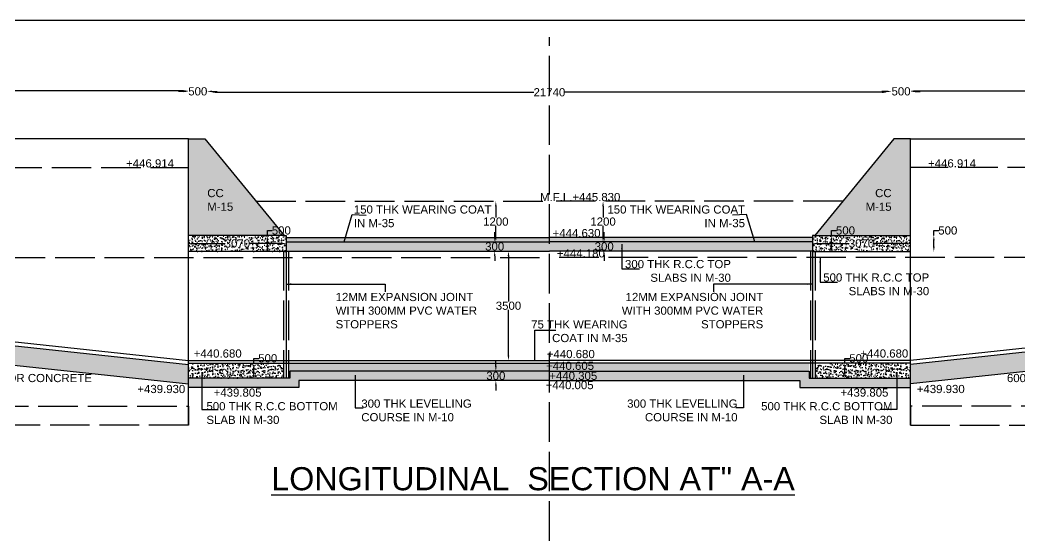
# Model space of a CAD drawing. Header units: millimetres. Extents: x -1552452794 to 662504, y 2311 to 4475819590.
# Drawn here: x 579752 to 610097, y 84090 to 99731 of the extents above; entities that cross this region are included whole.
import ezdxf

# ---------------------------------------------------------------- set-up
doc = ezdxf.new("R2010")
doc.units = ezdxf.units.MM
doc.header["$MEASUREMENT"] = 0
doc.linetypes.add('ACAD_ISO02W100', pattern=[15, 12, -3])
doc.layers.add('DIMENSION', color=7, linetype='Continuous')
doc.layers.add('DRAWING', color=7, linetype='Continuous')
doc.styles.get("Standard").update_dxf_attribs({"font": 'arial.ttf'})
doc.dimstyles.get("Standard").update_dxf_attribs({"dimtxt": 248, "dimasz": 150, "dimexe": 0.18, "dimexo": 0.0625, "dimgap": 0.09, "dimtad": 0, "dimtih": 1, "dimtoh": 1, "dimdec": 0, "dimzin": 0, "dimdsep": 46, "dimtxsty": 'Standard', "dimcen": 0.09, "dimse1": 1, "dimse2": 1, "dimadec": 0, "dimazin": 0, "dimtfac": 1, "dimtdec": 0, "dimtofl": 0, "dimtmove": 0, "dimatfit": 3, "dimfxl": 1, "dimtolj": 1, "dimtzin": 0, "dimarcsym": 0})
pattern_1 = [(130, (912301.84, -8858.62), (-215.178055, -18.82564), [22.5, -247.5]), (185, (912301.84, -8858.62), (41.6254, 225.65764), [18, -198]), (79.5486, (912283.91, -8860.19), (-173.55281, 206.83186), [19.12206, -210.34263]), (133.8158, (912301.84, -8798.62), (-320.17231, -49.6557), [33.75, -371.25]), (83.3644, (912275.16, -8802.75), (-280.3988, 292.23536), [28.6831, -315.5139]), (188.8158, (912301.84, -8798.62), (-280.3986, 292.23558), [27, -297]), (159, (912271.84, -8813.62), (-179.07212, -120.78567), [22.5, -247.5]), (214, (912271.84, -8813.62), (-72.9946, 217.54501), [18, -198]), (108.5486, (912256.92, -8823.68), (-252.06679, 96.75915), [19.12206, -210.34263]), (142.5, (912301.84, -8858.62), (-3.647957, 99.868156), [0, -195.6, 0, -201, 0, -198.75]), (172.5, (912301.84, -8858.62), (-78.92086, 118.323514), [0, -114.6, 0, -191.1, 0, -75.75]), (212.5, (912368.74, -8858.62), (-160.14673, -6.766462), [0, -75, 0, -234, 0, -310.5]), (222.5, (912398.74, -8858.62), (-174.95585, 30.031495), [0, -97.5, 0, -155.4, 0, -220.5])]
pattern_2 = [(50, (279332.65, -8858.62), (215.178055, -18.82564), [22.5, -247.5]), (355, (279332.65, -8858.62), (-41.6254, 225.65764), [18, -198]), (100.4514, (279350.58, -8860.19), (173.55281, 206.83186), [19.12206, -210.34263]), (46.1842, (279332.65, -8798.62), (320.17231, -49.6557), [33.75, -371.25]), (96.6356, (279359.33, -8802.75), (280.3988, 292.23536), [28.6831, -315.5139]), (351.1842, (279332.65, -8798.62), (280.3986, 292.23558), [27, -297]), (21, (279362.65, -8813.62), (179.07212, -120.78567), [22.5, -247.5]), (326, (279362.65, -8813.62), (72.9946, 217.54501), [18, -198]), (71.4514, (279377.57, -8823.68), (252.06679, 96.75915), [19.12206, -210.34263]), (37.5, (279332.65, -8858.62), (3.647957, 99.868156), [0, -195.6, 0, -201, 0, -198.75]), (7.5, (279332.65, -8858.62), (78.92086, 118.323514), [0, -114.6, 0, -191.1, 0, -75.75]), (327.5, (279265.75, -8858.62), (160.14673, -6.766462), [0, -75, 0, -234, 0, -310.5]), (317.5, (279235.75, -8858.62), (174.95585, 30.031495), [0, -97.5, 0, -155.4, 0, -220.5])]

# ---------------------------------------------------------------- blocks, each defined once
blk = doc.blocks.new('*D9')
at = {"layer": 'Defpoints', "color": 0, "transparency": 16777216}
for p in [(604746, 89325), (604781, 89325), (604746, 88872)]:
    blk.add_point(p, dxfattribs=at)
at = {"layer": 'DRAWING', "color": 0, "lineweight": -2, "transparency": 16777216}
for p, q in [((604781, 89325), (604781, 89475)), ((604781, 89475), (604931, 89475)), ((604781, 89022), (604781, 89175))]:
    blk.add_line(p, q, dxfattribs=at)
at = {"layer": 'DRAWING', "color": 0, "transparency": 16777216}
for points in [[(604756, 89175), (604806, 89175), (604781, 89325)], [(604756, 89022), (604806, 89022), (604781, 88872)]]:
    blk.add_solid(points, dxfattribs=at)
at = {"layer": 'DRAWING', "color": 0, "transparency": 16777216, "insert": (605205, 89475), "char_height": 248, "attachment_point": 5}
blk.add_mtext('\\A1;500', dxfattribs=at)
blk = doc.blocks.new('*D7')
at = {"layer": 'Defpoints', "color": 0, "transparency": 16777216}
for p in [(606770, 97579), (606770, 97579), (619921, 97562)]:
    blk.add_point(p, dxfattribs=at)
at = {"layer": 'DRAWING', "color": 0, "lineweight": -2, "transparency": 16777216}
for p, q in [((606920, 97579), (612891, 97579)), ((619771, 97579), (613800, 97579))]:
    blk.add_line(p, q, dxfattribs=at)
at = {"layer": 'DRAWING', "color": 0, "transparency": 16777216}
for points in [[(606920, 97604), (606920, 97554), (606770, 97579)], [(619771, 97604), (619771, 97554), (619921, 97579)]]:
    blk.add_solid(points, dxfattribs=at)
at = {"layer": 'DRAWING', "color": 0, "transparency": 16777216, "insert": (613345, 97579), "char_height": 248, "attachment_point": 5}
blk.add_mtext('\\A1;13750', dxfattribs=at)
blk = doc.blocks.new('*D8')
at = {"layer": 'Defpoints', "color": 0, "transparency": 16777216}
for p in [(606205, 97567), (606205, 97567), (606770, 97579)]:
    blk.add_point(p, dxfattribs=at)
at = {"layer": 'DRAWING', "color": 0, "lineweight": -2, "transparency": 16777216}
for p, q in [((606055, 97567), (605905, 97567)), ((606920, 97567), (607070, 97567))]:
    blk.add_line(p, q, dxfattribs=at)
at = {"layer": 'DRAWING', "color": 0, "transparency": 16777216}
for points in [[(606055, 97592), (606055, 97542), (606205, 97567)], [(606920, 97592), (606920, 97542), (606770, 97567)]]:
    blk.add_solid(points, dxfattribs=at)
at = {"layer": 'DRAWING', "color": 0, "transparency": 16777216, "insert": (606487, 97567), "char_height": 248, "attachment_point": 5}
blk.add_mtext('\\A1;500', dxfattribs=at)
blk = doc.blocks.new('*D10')
at = {"layer": 'Defpoints', "color": 0, "transparency": 16777216}
for p in [(597479, 93004), (597498, 93004), (597498, 92726)]:
    blk.add_point(p, dxfattribs=at)
at = {"layer": 'DRAWING', "color": 0, "lineweight": -2, "transparency": 16777216}
for p, q in [((597479, 93154), (597479, 93304)), ((597479, 92576), (597479, 92426))]:
    blk.add_line(p, q, dxfattribs=at)
at = {"layer": 'DRAWING', "color": 0, "transparency": 16777216}
for points in [[(597454, 93154), (597504, 93154), (597479, 93004)], [(597454, 92576), (597504, 92576), (597479, 92726)]]:
    blk.add_solid(points, dxfattribs=at)
at = {"layer": 'DRAWING', "color": 0, "transparency": 16777216, "insert": (597479, 92865), "char_height": 248, "attachment_point": 5}
blk.add_mtext('\\A1;300', dxfattribs=at)
blk = doc.blocks.new('*D11')
at = {"layer": 'Defpoints', "color": 0, "transparency": 16777216}
for p in [(597444, 94235), (597444, 94235), (597498, 93004)]:
    blk.add_point(p, dxfattribs=at)
at = {"layer": 'DRAWING', "color": 0, "lineweight": -2, "transparency": 16777216}
for p, q in [((597444, 94085), (597444, 93746)), ((597444, 93154), (597444, 93493))]:
    blk.add_line(p, q, dxfattribs=at)
at = {"layer": 'DRAWING', "color": 0, "transparency": 16777216}
for points in [[(597419, 94085), (597469, 94085), (597444, 94235)], [(597419, 93154), (597469, 93154), (597444, 93004)]]:
    blk.add_solid(points, dxfattribs=at)
at = {"layer": 'DRAWING', "color": 0, "transparency": 16777216, "insert": (597444, 93619), "char_height": 248, "attachment_point": 5}
blk.add_mtext('\\A1;1200', dxfattribs=at)
blk = doc.blocks.new('*D12')
at = {"layer": 'Defpoints', "color": 0, "transparency": 16777216}
for p in [(604377, 93200), (604377, 93200), (604377, 92712)]:
    blk.add_point(p, dxfattribs=at)
at = {"layer": 'DRAWING', "color": 0, "lineweight": -2, "transparency": 16777216}
for p, q in [((604377, 93200), (604377, 93350)), ((604377, 93350), (604527, 93350)), ((604377, 92862), (604377, 93050))]:
    blk.add_line(p, q, dxfattribs=at)
at = {"layer": 'DRAWING', "color": 0, "transparency": 16777216}
for points in [[(604352, 93050), (604402, 93050), (604377, 93200)], [(604352, 92862), (604402, 92862), (604377, 92712)]]:
    blk.add_solid(points, dxfattribs=at)
at = {"layer": 'DRAWING', "color": 0, "transparency": 16777216, "insert": (604801, 93350), "char_height": 248, "attachment_point": 5}
blk.add_mtext('\\A1;500', dxfattribs=at)
blk = doc.blocks.new('*D13')
at = {"layer": 'Defpoints', "color": 0, "transparency": 16777216}
for p in [(603802, 92956), (603802, 92956), (606770, 92953)]:
    blk.add_point(p, dxfattribs=at)
at = {"layer": 'DRAWING', "color": 0, "lineweight": -2, "transparency": 16777216}
for p, q in [((603952, 92956), (604916, 92956)), ((606620, 92956), (605656, 92956))]:
    blk.add_line(p, q, dxfattribs=at)
at = {"layer": 'DRAWING', "color": 0, "transparency": 16777216}
for points in [[(603952, 92981), (603952, 92931), (603802, 92956)], [(606620, 92981), (606620, 92931), (606770, 92956)]]:
    blk.add_solid(points, dxfattribs=at)
at = {"layer": 'DRAWING', "color": 0, "transparency": 16777216, "insert": (605286, 92956), "char_height": 248, "attachment_point": 5}
blk.add_mtext('\\A1;3070', dxfattribs=at)
blk = doc.blocks.new('*D16')
at = {"layer": 'Defpoints', "color": 0, "transparency": 16777216}
for p in [(586846, 89325), (586882, 89325), (586882, 88872)]:
    blk.add_point(p, dxfattribs=at)
at = {"layer": 'DRAWING', "color": 0, "lineweight": -2, "transparency": 16777216}
for p, q in [((586846, 89325), (586846, 89475)), ((586846, 89475), (586996, 89475)), ((586846, 89022), (586846, 89175))]:
    blk.add_line(p, q, dxfattribs=at)
at = {"layer": 'DRAWING', "color": 0, "transparency": 16777216}
for points in [[(586821, 89175), (586871, 89175), (586846, 89325)], [(586821, 89022), (586871, 89022), (586846, 88872)]]:
    blk.add_solid(points, dxfattribs=at)
at = {"layer": 'DRAWING', "color": 0, "transparency": 16777216, "insert": (587270, 89475), "char_height": 248, "attachment_point": 5}
blk.add_mtext('\\A1;500', dxfattribs=at)
blk = doc.blocks.new('*D14')
at = {"layer": 'Defpoints', "color": 0, "transparency": 16777216}
for p in [(571714, 97562), (584865, 97579), (584865, 97579)]:
    blk.add_point(p, dxfattribs=at)
at = {"layer": 'DRAWING', "color": 0, "lineweight": -2, "transparency": 16777216}
for p, q in [((571864, 97579), (577835, 97579)), ((584715, 97579), (578744, 97579))]:
    blk.add_line(p, q, dxfattribs=at)
at = {"layer": 'DRAWING', "color": 0, "transparency": 16777216}
for points in [[(571864, 97604), (571864, 97554), (571714, 97579)], [(584715, 97604), (584715, 97554), (584865, 97579)]]:
    blk.add_solid(points, dxfattribs=at)
at = {"layer": 'DRAWING', "color": 0, "transparency": 16777216, "insert": (578289, 97579), "char_height": 248, "attachment_point": 5}
blk.add_mtext('\\A1;13750', dxfattribs=at)
blk = doc.blocks.new('*D15')
at = {"layer": 'Defpoints', "color": 0, "transparency": 16777216}
for p in [(584865, 97579), (585430, 97567), (585430, 97567)]:
    blk.add_point(p, dxfattribs=at)
at = {"layer": 'DRAWING', "color": 0, "lineweight": -2, "transparency": 16777216}
for p, q in [((584715, 97567), (584565, 97567)), ((585580, 97567), (585730, 97567))]:
    blk.add_line(p, q, dxfattribs=at)
at = {"layer": 'DRAWING', "color": 0, "transparency": 16777216}
for points in [[(584715, 97592), (584715, 97542), (584865, 97567)], [(585580, 97592), (585580, 97542), (585430, 97567)]]:
    blk.add_solid(points, dxfattribs=at)
at = {"layer": 'DRAWING', "color": 0, "transparency": 16777216, "insert": (585147, 97567), "char_height": 248, "attachment_point": 5}
blk.add_mtext('\\A1;500', dxfattribs=at)
blk = doc.blocks.new('*D17')
at = {"layer": 'Defpoints', "color": 0, "transparency": 16777216}
for p in [(594136, 93004), (594156, 93004), (594136, 92726)]:
    blk.add_point(p, dxfattribs=at)
at = {"layer": 'DRAWING', "color": 0, "lineweight": -2, "transparency": 16777216}
for p, q in [((594156, 93154), (594156, 93304)), ((594156, 92576), (594156, 92426))]:
    blk.add_line(p, q, dxfattribs=at)
at = {"layer": 'DRAWING', "color": 0, "transparency": 16777216}
for points in [[(594131, 93154), (594181, 93154), (594156, 93004)], [(594131, 92576), (594181, 92576), (594156, 92726)]]:
    blk.add_solid(points, dxfattribs=at)
at = {"layer": 'DRAWING', "color": 0, "transparency": 16777216, "insert": (594156, 92865), "char_height": 248, "attachment_point": 5}
blk.add_mtext('\\A1;300', dxfattribs=at)
blk = doc.blocks.new('*D18')
at = {"layer": 'Defpoints', "color": 0, "transparency": 16777216}
for p in [(594191, 94235), (594191, 94235), (594136, 93004)]:
    blk.add_point(p, dxfattribs=at)
at = {"layer": 'DRAWING', "color": 0, "lineweight": -2, "transparency": 16777216}
for p, q in [((594191, 94085), (594191, 93746)), ((594191, 93154), (594191, 93493))]:
    blk.add_line(p, q, dxfattribs=at)
at = {"layer": 'DRAWING', "color": 0, "transparency": 16777216}
for points in [[(594166, 94085), (594216, 94085), (594191, 94235)], [(594166, 93154), (594216, 93154), (594191, 93004)]]:
    blk.add_solid(points, dxfattribs=at)
at = {"layer": 'DRAWING', "color": 0, "transparency": 16777216, "insert": (594191, 93619), "char_height": 248, "attachment_point": 5}
blk.add_mtext('\\A1;1200', dxfattribs=at)
blk = doc.blocks.new('*D19')
at = {"layer": 'Defpoints', "color": 0, "transparency": 16777216}
for p in [(594191, 89085), (594191, 89085), (594191, 88803)]:
    blk.add_point(p, dxfattribs=at)
at = {"layer": 'DRAWING', "color": 0, "lineweight": -2, "transparency": 16777216}
for p, q in [((594191, 89235), (594191, 89385)), ((594191, 88653), (594191, 88503))]:
    blk.add_line(p, q, dxfattribs=at)
at = {"layer": 'DRAWING', "color": 0, "transparency": 16777216}
for points in [[(594166, 89235), (594216, 89235), (594191, 89085)], [(594166, 88653), (594216, 88653), (594191, 88803)]]:
    blk.add_solid(points, dxfattribs=at)
at = {"layer": 'DRAWING', "color": 0, "transparency": 16777216, "insert": (594191, 88944), "char_height": 248, "attachment_point": 5}
blk.add_mtext('\\A1;300', dxfattribs=at)
blk = doc.blocks.new('*D20')
at = {"layer": 'Defpoints', "color": 0, "transparency": 16777216}
for p in [(587258, 93200), (587258, 93200), (587258, 92712)]:
    blk.add_point(p, dxfattribs=at)
at = {"layer": 'DRAWING', "color": 0, "lineweight": -2, "transparency": 16777216}
for p, q in [((587258, 93200), (587258, 93350)), ((587258, 93350), (587408, 93350)), ((587258, 92862), (587258, 93050))]:
    blk.add_line(p, q, dxfattribs=at)
at = {"layer": 'DRAWING', "color": 0, "transparency": 16777216}
for points in [[(587233, 93050), (587283, 93050), (587258, 93200)], [(587233, 92862), (587283, 92862), (587258, 92712)]]:
    blk.add_solid(points, dxfattribs=at)
at = {"layer": 'DRAWING', "color": 0, "transparency": 16777216, "insert": (587681, 93350), "char_height": 248, "attachment_point": 5}
blk.add_mtext('\\A1;500', dxfattribs=at)
blk = doc.blocks.new('*D21')
at = {"layer": 'Defpoints', "color": 0, "transparency": 16777216}
for p in [(584865, 92953), (587832, 92956), (587832, 92956)]:
    blk.add_point(p, dxfattribs=at)
at = {"layer": 'DRAWING', "color": 0, "lineweight": -2, "transparency": 16777216}
for p, q in [((585015, 92956), (585979, 92956)), ((587682, 92956), (586718, 92956))]:
    blk.add_line(p, q, dxfattribs=at)
at = {"layer": 'DRAWING', "color": 0, "transparency": 16777216}
for points in [[(585015, 92981), (585015, 92931), (584865, 92956)], [(587682, 92981), (587682, 92931), (587832, 92956)]]:
    blk.add_solid(points, dxfattribs=at)
at = {"layer": 'DRAWING', "color": 0, "transparency": 16777216, "insert": (586348, 92956), "char_height": 248, "attachment_point": 5}
blk.add_mtext('\\A1;3070', dxfattribs=at)
blk = doc.blocks.new('*D51')
at = {"layer": 'Defpoints', "color": 0, "transparency": 16777216}
for p in [(585580, 97542), (606055, 97542), (606055, 97539)]:
    blk.add_point(p, dxfattribs=at)
at = {"layer": 'DIMENSION', "color": 0, "lineweight": -2, "transparency": 16777216}
for p, q in [((585730, 97539), (595349, 97539)), ((605905, 97539), (596286, 97539))]:
    blk.add_line(p, q, dxfattribs=at)
at = {"layer": 'DIMENSION', "color": 0, "transparency": 16777216}
for points in [[(585730, 97564), (585730, 97514), (585580, 97539)], [(605905, 97564), (605905, 97514), (606055, 97539)]]:
    blk.add_solid(points, dxfattribs=at)
at = {"layer": 'DIMENSION', "color": 0, "transparency": 16777216, "insert": (595817, 97539), "char_height": 248, "attachment_point": 5}
blk.add_mtext('\\A1;21740', dxfattribs=at)
blk = doc.blocks.new('*D53')
at = {"layer": 'Defpoints', "color": 0, "transparency": 16777216}
for p in [(606770, 93200), (607482, 93200), (606770, 92712)]:
    blk.add_point(p, dxfattribs=at)
at = {"layer": 'DIMENSION', "color": 0, "lineweight": -2, "transparency": 16777216}
for p, q in [((607482, 93200), (607482, 93350)), ((607482, 93350), (607632, 93350)), ((607482, 92862), (607482, 93050))]:
    blk.add_line(p, q, dxfattribs=at)
at = {"layer": 'DIMENSION', "color": 0, "transparency": 16777216}
for points in [[(607457, 93050), (607507, 93050), (607482, 93200)], [(607457, 92862), (607507, 92862), (607482, 92712)]]:
    blk.add_solid(points, dxfattribs=at)
at = {"layer": 'DIMENSION', "color": 0, "transparency": 16777216, "insert": (607906, 93350), "char_height": 248, "attachment_point": 5}
blk.add_mtext('\\A1;500', dxfattribs=at)
blk = doc.blocks.new('*D54')
at = {"layer": 'Defpoints', "color": 0, "transparency": 16777216}
for p in [(594574, 92726), (594574, 92726), (594574, 89410)]:
    blk.add_point(p, dxfattribs=at)
at = {"layer": 'DIMENSION', "color": 0, "lineweight": -2, "transparency": 16777216}
for p, q in [((594574, 92576), (594574, 91195)), ((594574, 89560), (594574, 90941))]:
    blk.add_line(p, q, dxfattribs=at)
at = {"layer": 'DIMENSION', "color": 0, "transparency": 16777216}
for points in [[(594549, 92576), (594599, 92576), (594574, 92726)], [(594549, 89560), (594599, 89560), (594574, 89410)]]:
    blk.add_solid(points, dxfattribs=at)
at = {"layer": 'DIMENSION', "color": 0, "transparency": 16777216, "insert": (594574, 91068), "char_height": 248, "attachment_point": 5}
blk.add_mtext('\\A1;3500', dxfattribs=at)

msp = doc.modelspace()

# ---------------------------------------------------------------- hatches: boundary and pattern name
at = {"layer": 'DRAWING'}
h = msp.add_hatch(dxfattribs=at)
h.set_pattern_fill('AR-CONC', color=256, scale=30, style=0)
h.set_pattern_definition(pattern_2)
h.paths.add_polyline_path([(575183, 90326.4), (571713.7, 90698.7), (571713.7, 90110.9), (575499.2, 89704.7)])
h.paths.add_polyline_path([(575183, 90326.4), (575499.2, 89704.7), (584864.6, 88699.8), (584864.6, 89287.6)])
h.paths.add_polyline_path([(585362.7, 96131.3), (584864.6, 96131.3), (584864.6, 93200.3), (587764.8, 93200.3)])
h.paths.add_polyline_path([(585371.9, 94671), (586245.6, 94671), (586245.6, 93876), (585371.9, 93876)], flags=24)
h = msp.add_hatch(dxfattribs=at)
h.set_pattern_fill('AR-CONC', color=256, scale=30, style=0)
h.set_pattern_definition(pattern_1)
h.paths.add_polyline_path([(619920.8, 90110.9), (619920.8, 90698.7), (616451.4, 90326.4), (616135.3, 89704.7)])
h.paths.add_polyline_path([(616135.3, 89704.7), (616451.4, 90326.4), (606769.9, 89287.6), (606769.9, 88699.8)])
h.paths.add_polyline_path([(606769.9, 93200.3), (606769.9, 96131.3), (606271.8, 96131.3), (603869.7, 93200.3)])
h.paths.add_polyline_path([(605388.9, 94671), (606262.6, 94671), (606262.6, 93876), (605388.9, 93876)], flags=24)
h = msp.add_hatch(dxfattribs=at)
h.set_pattern_fill('AR-CONC', color=256, scale=30, style=0)
h.set_pattern_definition(pattern_2)
h.paths.add_polyline_path([(587832.2, 93200.3), (587764.8, 93200.3), (584864.6, 93200.3), (584864.6, 92711.8), (587832.2, 92711.8)])
h = msp.add_hatch(dxfattribs=at)
h.set_pattern_fill('AR-CONC', color=256, scale=30, style=0)
h.set_pattern_definition(pattern_1)
h.paths.add_polyline_path([(603802.3, 93200.3), (603802.3, 92711.8), (606769.9, 92711.8), (606769.9, 93200.3)])
h = msp.add_hatch(dxfattribs=at)
h.set_pattern_fill('AR-CONC', color=256, scale=30, style=0)
h.set_pattern_definition(pattern_2)
h.paths.add_polyline_path([(595817.2, 93003.8), (587832.2, 93003.8), (587832.2, 92726.4), (595817.2, 92726.4)])
h.paths.add_polyline_path([(595817.2, 93141.2), (587832.2, 93141.2), (587832.2, 93003.8), (595817.2, 93003.8)])
h = msp.add_hatch(dxfattribs=at)
h.set_pattern_fill('AR-CONC', color=256, scale=30, style=0)
h.set_pattern_definition(pattern_1)
h.paths.add_polyline_path([(595817.2, 93003.8), (603802.3, 93003.8), (603802.3, 92726.4), (595817.2, 92726.4)])
h.paths.add_polyline_path([(595817.2, 93141.2), (603802.3, 93141.2), (603802.3, 93003.8), (595817.2, 93003.8)])
h = msp.add_hatch(dxfattribs=at)
h.set_pattern_fill('AR-CONC', color=256, scale=30, style=0)
h.set_pattern_definition(pattern_2)
h.paths.add_polyline_path([(587752.3, 89324.9), (584864.6, 89324.9), (584864.6, 88871.9), (587752.3, 88871.9)])
h = msp.add_hatch(dxfattribs=at)
h.set_pattern_fill('AR-CONC', color=256, scale=30, style=0)
h.set_pattern_definition(pattern_2)
h.paths.add_polyline_path([(595817.2, 89324.9), (587935.2, 89324.9), (587935.2, 89084.6), (595817.2, 89084.6)])
h = msp.add_hatch(dxfattribs=at)
h.set_pattern_fill('AR-CONC', color=256, scale=30, style=0)
h.set_pattern_definition(pattern_1)
h.paths.add_polyline_path([(595817.2, 89324.9), (603699.3, 89324.9), (603699.3, 89084.6), (595817.2, 89084.6)])
h = msp.add_hatch(dxfattribs=at)
h.set_pattern_fill('AR-CONC', color=256, scale=30, style=0)
h.set_pattern_definition(pattern_1)
h.paths.add_polyline_path([(606769.9, 88871.9), (606769.9, 89324.9), (603882.2, 89324.9), (603882.2, 88871.9)])
h = msp.add_hatch(dxfattribs=at)
h.set_pattern_fill('AR-CONC', color=256, scale=30, style=0)
h.set_pattern_definition(pattern_2)
h.paths.add_polyline_path([(588216.5, 88803.2), (595817.2, 88803.2), (595817.2, 89084.6), (587935.2, 89084.6), (587935.2, 88871.9), (584864.6, 88871.9), (584864.6, 88590.5), (588216.5, 88590.5)])
h = msp.add_hatch(dxfattribs=at)
h.set_pattern_fill('AR-CONC', color=256, scale=30, style=0)
h.set_pattern_definition(pattern_1)
h.paths.add_polyline_path([(603418, 88803.2), (595817.2, 88803.2), (595817.2, 89084.6), (603699.3, 89084.6), (603699.3, 88871.9), (606769.9, 88871.9), (606769.9, 88590.5), (603418, 88590.5)])

# ---------------------------------------------------------------- linework, layer by layer
msp.add_lwpolyline([(556365, 99730.7), (662503.6, 99730.7), (662503.6, 9614.6), (556365, 9614.6)], close=True, dxfattribs=at)
for points in [[(584864.6, 96131.3), (567357.7, 96131.3)], [(584864.6, 87449.2), (584864.6, 96131.3), (585362.7, 96131.3), (587764.8, 93200.3), (584864.6, 93200.3)], [(606769.9, 87449.2), (606769.9, 96131.3), (606271.8, 96131.3), (603869.7, 93200.3), (606769.9, 93200.3)], [(606769.9, 96131.3), (624276.8, 96131.3)], [(587764.8, 93200.3), (587832.2, 93200.3), (587832.2, 92711.8), (584864.6, 92711.8)], [(603869.7, 93200.3), (603802.3, 93200.3), (603802.3, 92711.8), (606769.9, 92711.8)], [(587832.2, 93141.2), (595817.2, 93141.2)], [(587832.2, 93003.8), (595817.2, 93003.8)], [(603802.3, 93141.2), (595817.2, 93141.2)], [(603802.3, 93003.8), (595817.2, 93003.8)], [(587832.2, 92726.4), (595817.2, 92726.4)], [(587832.2, 92711.8), (587832.2, 88871.9)], [(603802.3, 92726.4), (595817.2, 92726.4)], [(603802.3, 92711.8), (603802.3, 88871.9)], [(567320.3, 90820.7), (571713.7, 90820.7), (584864.6, 89409.6)], [(624314.2, 90820.7), (619920.8, 90820.7), (606769.9, 89409.6)], [(571713.7, 90698.7), (584864.6, 89287.6)], [(619920.8, 90698.7), (606769.9, 89287.6)], [(571713.7, 90110.9), (584864.6, 88699.8)], [(619920.8, 90110.9), (606769.9, 88699.8)], [(584864.6, 89409.6), (595817.2, 89409.6)], [(584864.6, 89324.9), (595817.2, 89324.9)], [(606769.9, 89409.6), (595817.2, 89409.6)], [(606769.9, 89324.9), (595817.2, 89324.9)], [(595817.2, 89084.6), (587935.2, 89084.6), (587935.2, 88871.9), (584864.6, 88871.9)], [(595817.2, 89084.6), (603699.3, 89084.6), (603699.3, 88871.9), (606769.9, 88871.9)], [(595817.2, 88803.2), (588216.5, 88803.2), (588216.5, 88590.5), (584864.6, 88590.5)], [(595817.2, 88803.2), (603418, 88803.2), (603418, 88590.5), (606769.9, 88590.5)]]:
    msp.add_lwpolyline(points, dxfattribs=at)
at = {"layer": 'DRAWING', "linetype": 'ACAD_ISO02W100', "ltscale": 100}
for points in [[(571713.7, 95256.7), (584864.6, 95256.7)], [(619920.8, 95256.7), (606769.9, 95256.7)], [(586916.9, 94235), (595817.2, 94235)], [(604717.6, 94235), (595817.2, 94235)], [(587752.3, 92726.4), (587752.3, 88871.9)], [(587898.5, 92726.4), (587898.5, 88871.9)], [(603736, 92726.4), (603736, 88871.9)], [(603882.2, 92726.4), (603882.2, 88871.9)], [(567320.3, 92528.8), (595817.2, 92528.8)], [(624314.2, 92528.8), (595817.2, 92528.8)]]:
    msp.add_lwpolyline(points, dxfattribs=at)
for points in [[(584864.6, 87449.2), (571307.4, 87449.2), (571307.4, 88023.4), (584864.6, 88023.4)], [(606769.9, 87449.2), (620327.1, 87449.2), (620327.1, 88023.4), (606769.9, 88023.4)]]:
    msp.add_lwpolyline(points, close=True, dxfattribs=at)

# ---------------------------------------------------------------- texts
at = {"layer": 'DRAWING'}
msp.add_text('%%ULONGITUDINAL  SECTION AT" A-A', height=700, dxfattribs=at).set_placement((587377.2, 85476.2))
at = {"layer": 'DRAWING', "char_height": 248}
for s, insert, width, attachment_point in [(' +446.914', (582874, 95510), 4056.272, 1), (' +446.914', (608760.5, 95510), 4056.272, 3), ('CC M-15', (585433.9, 94609), 750.681, 1), ('M.F.L.+445.830', (595533.1, 94488.2), 4056.272, 1), ('CC M-15', (606200.6, 94609), 750.681, 3), ('150 THK WEARING COAT IN M-35', (589881.5, 94111.4), 4310.674, 1), ('150 THK WEARING COAT IN M-35', (601752.9, 94111.4), 4310.674, 3), (' +444.630', (595817.2, 93394.5), 4056.272, 1), (' +444.180', (595947, 92782), 1536.832, 1), ('300 THK R.C.C TOP SLABS IN M-30', (601324.6, 92456.4), 3217.329, 3), ('500 THK R.C.C TOP SLABS IN M-30', (607341.1, 92050.6), 3217.329, 3), ('12MM EXPANSION JOINT WITH 300MM PVC WATER STOPPERS', (589329.6, 91458.7), 4310.674, 1), ('12MM EXPANSION JOINT WITH 300MM PVC WATER STOPPERS', (602304.9, 91458.7), 4310.674, 3), ('75 THK WEARING COAT IN M-35', (598189.7, 90628.3), 3217.329, 3), (' +440.680', (584928.1, 89746.1), 2251.058, 1), ('  +440.680', (595545.1, 89729.4), 2251.058, 1), (' +440.680', (606706.4, 89746.1), 2251.058, 3), ('  +440.605', (595524.5, 89372.9), 2251.058, 1), ('600 THK FLOOR CONCRETE  IN M-15', (577237.2, 89001.9), 4786.402, 1), ('  +440.305', (595620.9, 89069), 2251.058, 1), ('600 THK FLOOR CONCRETE  IN M-15', (614397.3, 89001.9), 4786.402, 3), (' +439.930', (583216.1, 88669.6), 2251.058, 1), ('  +440.005', (595510.7, 88787.9), 2251.058, 1), (' +439.930', (608418.4, 88669.6), 2251.058, 3), (' +439.805', (585531.5, 88561.7), 2251.058, 1), (' +439.805', (606103, 88561.7), 2251.058, 3), ('500 THK R.C.C BOTTOM SLAB IN M-30', (585409.1, 88147.5), 4310.674, 1), ('300 THK LEVELLING COURSE IN M-10', (590108.8, 88227.4), 4310.674, 1), ('300 THK LEVELLING COURSE IN M-10', (601525.7, 88227.4), 4310.674, 3), ('500 THK R.C.C BOTTOM SLAB IN M-30', (606225.4, 88147.5), 4310.674, 3)]:
    msp.add_mtext(s, dxfattribs=dict(at, insert=insert, width=width, attachment_point=attachment_point))

# ---------------------------------------------------------------- dimensions: what is measured, and where the dimension line sits
at = {"layer": 'DIMENSION'}
dim = msp.add_linear_dim(base=(606054.9, 97538.7), p1=(585579.6, 97541.8), p2=(606054.9, 97541.8), text='21740', dimstyle='Standard', dxfattribs=at)
dim.commit()
dim.dimension.update_dxf_attribs({"geometry": '*D51', "text_midpoint": (595817.2, 97538.7)})
for base, p1, p2, text, picture, middle in [((607482.2, 93200.3), (606769.9, 92711.8), (606769.9, 93200.3), '500', '*D53', (607905.8, 93350.3)), ((594573.5, 92726.4), (594573.5, 89409.6), (594573.5, 92726.4), '3500', '*D54', (594573.5, 91068))]:
    dim = msp.add_linear_dim(base=base, p1=p1, p2=p2, angle=90, text=text, dimstyle='Standard', dxfattribs=at)
    dim.commit()
    dim.dimension.update_dxf_attribs({"geometry": picture, "text_midpoint": middle})
at = {"layer": 'DRAWING'}
for base, p1, p2, text, picture, middle in [((584864.6, 97579.3), (571713.7, 97562.3), (584864.6, 97579.3), '13750', '*D14', (578289.2, 97579.3)), ((585429.6, 97566.8), (584864.6, 97579.3), (585429.6, 97566.8), '500', '*D15', (585147.1, 97566.8)), ((587832.2, 92956.1), (584864.6, 92953.3), (587832.2, 92956.1), '3070', '*D21', (586348.4, 92956.1))]:
    dim = msp.add_linear_dim(base=base, p1=p1, p2=p2, text=text, dimstyle='Standard', dxfattribs=at)
    dim.commit()
    dim.dimension.update_dxf_attribs({"geometry": picture, "text_midpoint": middle})
for base, p1, p2, angle, text, picture, middle in [((606204.9, 97566.8), (606769.9, 97579.3), (606204.9, 97566.8), 180, '500', '*D8', (606487.4, 97566.8)), ((606769.9, 97579.3), (619920.8, 97562.3), (606769.9, 97579.3), 180, '13750', '*D7', (613345.3, 97579.3)), ((594190.8, 94235), (594136.1, 93003.8), (594190.8, 94235), 90, '1200', '*D18', (594190.8, 93619.4)), ((597443.7, 94235), (597498.4, 93003.8), (597443.7, 94235), 90, '1200', '*D11', (597443.7, 93619.4)), ((587257.6, 93200.3), (587257.6, 92711.8), (587257.6, 93200.3), 90, '500', '*D20', (587681.2, 93350.3)), ((604376.9, 93200.3), (604376.9, 92711.8), (604376.9, 93200.3), 90, '500', '*D12', (604800.6, 93350.3)), ((594156, 93003.8), (594136.1, 92726.4), (594136.1, 93003.8), 90, '300', '*D17', (594156, 92865.1)), ((597478.5, 93003.8), (597498.4, 92726.4), (597498.4, 93003.8), 90, '300', '*D10', (597478.5, 92865.1)), ((603802.3, 92956.1), (606769.9, 92953.3), (603802.3, 92956.1), 180, '3070', '*D13', (605286.1, 92956.1)), ((586846.1, 89324.9), (586881.5, 88871.9), (586881.5, 89324.9), 90, '500', '*D16', (587269.7, 89474.9)), ((604781.1, 89324.9), (604745.6, 88871.9), (604745.6, 89324.9), 90, '500', '*D9', (605204.7, 89474.9)), ((594190.8, 89084.6), (594190.8, 88803.2), (594190.8, 89084.6), 90, '300', '*D19', (594190.8, 88943.9))]:
    dim = msp.add_linear_dim(base=base, p1=p1, p2=p2, angle=angle, text=text, dimstyle='Standard', dxfattribs=at)
    dim.commit()
    dim.dimension.update_dxf_attribs({"geometry": picture, "text_midpoint": middle})

# ---------------------------------------------------------------- leaders
at = {"layer": 'DIMENSION'}
for points in [[(598014.8, 92934.5), (598014.8, 92189.3), (598546.3, 92189.3)], [(604031.2, 92528.8), (604031.2, 91783.6), (604562.8, 91783.6)], [(595371, 89409.6), (595371, 90327.1), (596007.7, 90327.1)]]:
    msp.add_leader(points, dimstyle='Standard', override={"dimgap": 0.09, "dimtad": 0}, dxfattribs=at)
at = {"layer": 'DRAWING', "linetype": 'ACAD_ISO02W100', "ltscale": 100}
msp.add_leader([(592939.8, 17943.7), (595817.2, 17943.7), (595817.2, 99206.3)], dimstyle='Standard', override={"dimgap": 0.09, "dimtad": 0}, dxfattribs=at)
at = {"layer": 'DRAWING'}
for points in [[(589584.9, 93003.8), (589832.5, 93836.3), (590260.5, 93815.4)], [(602049.6, 93003.8), (601802, 93836.3), (601374, 93815.4)], [(587832.2, 91725.6), (590834, 91725.6), (590834, 91488.1)], [(603802.3, 91725.6), (600800.5, 91725.6), (600800.5, 91488.1)], [(585273.2, 89058.6), (585273.2, 87925), (585764.5, 87925)], [(589926.2, 88960.8), (589926.2, 87972.9), (590164.9, 87972.9)], [(601708.3, 88960.8), (601708.3, 87972.9), (601469.6, 87972.9)], [(606361.3, 89058.6), (606361.3, 87925), (605870, 87925)]]:
    msp.add_leader(points, dimstyle='Standard', override={"dimgap": 0.09, "dimtad": 0}, dxfattribs=at)

doc.saveas('drawing.dxf')
